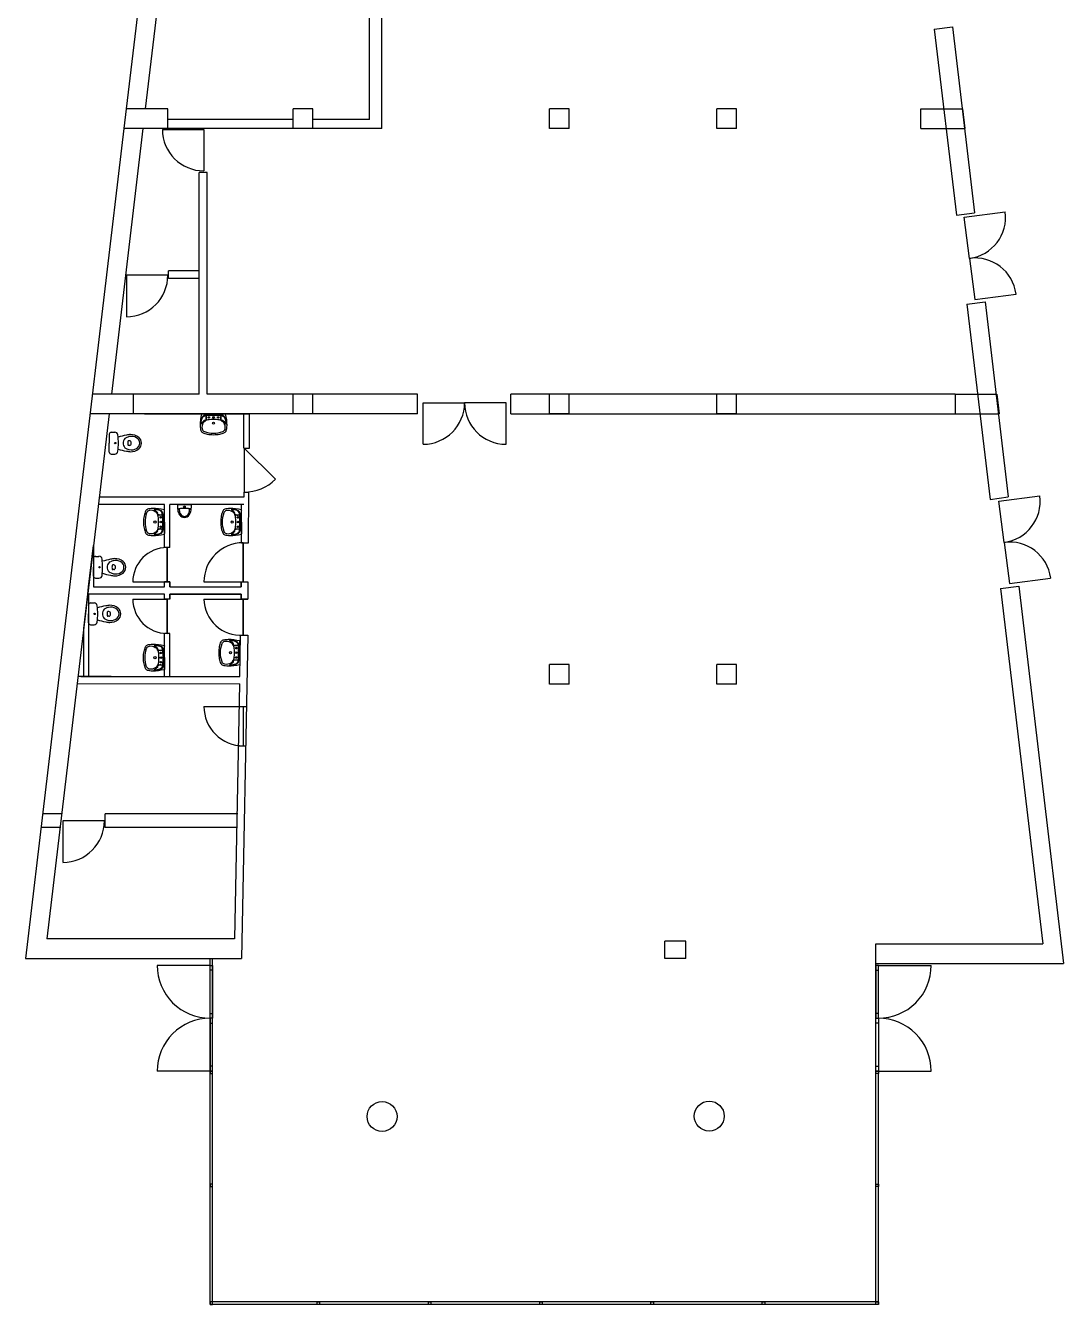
# Model space of a CAD drawing. Extents: x -621 to -519, y 192 to 248.
# Drawn here: x -563.32 to -542.23, y 192.47 to 218.46 of the extents above; entities that cross this region are included whole.
import ezdxf

# ---------------------------------------------------------------- set-up
doc = ezdxf.new("R2010")
doc.units = 0
doc.header["$MEASUREMENT"] = 0
doc.linetypes.add('RAYITAS', pattern=[0.375, 0.25, -0.125])
doc.layers.add('Ligação exterior', color=171, linetype='CONTINUOUS')
doc.layers.add('Planta', color=7, linetype='CONTINUOUS')

msp = doc.modelspace()

# ---------------------------------------------------------------- hatches: boundary and pattern name
at = {"layer": 'Ligação exterior', "linetype": 'Continuous', "lineweight": -3}
h = msp.add_hatch(dxfattribs=at)
h.set_pattern_fill('ANSI31', color=2)
h.set_pattern_definition([(45, (61.44607, 0), (-0.088388348, 0.088388348), [])])
edge = h.paths.add_edge_path()
edge.add_arc((-559.738, 200.764), 0.0139, 0, 360)
edge = h.paths.add_edge_path()
edge.add_arc((-559.786, 200.737), 0.0139, 0, 360)

# ---------------------------------------------------------------- linework, layer by layer
at = {"layer": 'Planta', "color": 7, "linetype": 'Continuous'}
for p, q in [((-556.081, 216.374), (-556.081, 236.689)), ((-560.255, 225.374), (-561.273, 216.774)), ((-559.871, 225.374), (-560.89, 216.774)), ((-556.331, 216.554), (-556.331, 225.374)), ((-544.854, 218.39), (-544.486, 218.438)), ((-544.854, 218.39), (-544.406, 214.608)), ((-544.486, 218.438), (-544.038, 214.656)), ((-561.273, 216.774), (-561.321, 216.374)), ((-560.431, 216.774), (-561.273, 216.774)), ((-560.431, 216.374), (-560.431, 216.774)), ((-557.881, 216.554), (-560.431, 216.554)), ((-557.881, 216.374), (-557.881, 216.774)), ((-557.481, 216.774), (-557.881, 216.774)), ((-557.481, 216.374), (-557.481, 216.774)), ((-556.331, 216.554), (-557.481, 216.554)), ((-552.676, 216.374), (-552.676, 216.774)), ((-552.276, 216.774), (-552.676, 216.774)), ((-552.276, 216.374), (-552.276, 216.774)), ((-549.276, 216.374), (-549.276, 216.774)), ((-548.876, 216.774), (-549.276, 216.774)), ((-548.876, 216.374), (-548.876, 216.774)), ((-545.131, 216.374), (-545.131, 216.774)), ((-545.131, 216.774), (-544.278, 216.774)), ((-544.279, 216.774), (-544.231, 216.374)), ((-544.278, 216.774), (-544.231, 216.374)), ((-561.321, 216.374), (-563.32, 199.499)), ((-560.937, 216.374), (-561.577, 210.974)), ((-560.431, 216.374), (-561.321, 216.374)), ((-560.54, 216.353), (-559.697, 216.353)), ((-557.881, 216.374), (-560.431, 216.374)), ((-559.697, 216.353), (-559.697, 215.511)), ((-557.481, 216.374), (-557.881, 216.374)), ((-556.081, 216.374), (-557.481, 216.374)), ((-552.276, 216.374), (-552.676, 216.374)), ((-548.876, 216.374), (-549.276, 216.374)), ((-545.131, 216.374), (-544.231, 216.374)), ((-559.791, 210.974), (-559.791, 215.479)), ((-559.631, 215.479), (-559.791, 215.479)), ((-559.631, 210.974), (-559.631, 215.479)), ((-544.406, 214.608), (-544.038, 214.656)), ((-544.247, 214.567), (-543.412, 214.676)), ((-544.137, 213.731), (-544.247, 214.567)), ((-544.137, 213.731), (-544.028, 212.896)), ((-559.791, 213.479), (-560.414, 213.479)), ((-560.414, 213.319), (-560.414, 213.479)), ((-560.429, 213.387), (-561.272, 213.387)), ((-561.272, 213.387), (-561.272, 212.545)), ((-559.791, 213.319), (-560.414, 213.319)), ((-544.028, 212.896), (-543.192, 213.005)), ((-544.191, 212.799), (-543.823, 212.847)), ((-544.191, 212.799), (-543.721, 208.832)), ((-543.823, 212.847), (-543.353, 208.881)), ((-561.131, 210.974), (-561.96, 210.974)), ((-561.131, 210.974), (-561.131, 210.574)), ((-559.791, 210.974), (-561.131, 210.974)), ((-555.358, 210.974), (-559.631, 210.974)), ((-557.881, 210.574), (-557.881, 210.974)), ((-557.481, 210.974), (-557.881, 210.974)), ((-557.481, 210.574), (-557.481, 210.974)), ((-555.358, 210.574), (-555.358, 210.974)), ((-544.431, 210.974), (-553.46, 210.974)), ((-553.46, 210.574), (-553.46, 210.974)), ((-552.676, 210.574), (-552.676, 210.974)), ((-552.276, 210.974), (-552.676, 210.974)), ((-552.276, 210.574), (-552.276, 210.974)), ((-548.876, 210.974), (-549.276, 210.974)), ((-549.276, 210.574), (-549.276, 210.974)), ((-548.876, 210.574), (-548.876, 210.974)), ((-544.431, 210.974), (-544.431, 210.574)), ((-544.431, 210.974), (-543.585, 210.974)), ((-543.585, 210.974), (-543.537, 210.574)), ((-561.624, 210.574), (-562.889, 199.899)), ((-561.131, 210.574), (-562.008, 210.574)), ((-559.631, 210.574), (-561.131, 210.574)), ((-555.358, 210.574), (-559.631, 210.574)), ((-558.888, 209.876), (-558.888, 210.573)), ((-558.773, 209.875), (-558.768, 210.573)), ((-557.481, 210.574), (-557.881, 210.574)), ((-555.242, 209.954), (-555.242, 210.796)), ((-555.242, 210.796), (-554.4, 210.796)), ((-553.557, 210.796), (-554.4, 210.796)), ((-553.557, 209.954), (-553.557, 210.796)), ((-553.46, 210.574), (-544.431, 210.574)), ((-552.276, 210.574), (-552.676, 210.574)), ((-548.876, 210.574), (-549.276, 210.574)), ((-544.431, 210.574), (-543.537, 210.574)), ((-558.888, 208.979), (-558.783, 208.979)), ((-558.888, 208.979), (-558.888, 208.879)), ((-543.721, 208.832), (-543.353, 208.881)), ((-543.545, 208.793), (-542.709, 208.903)), ((-543.435, 207.958), (-543.545, 208.793)), ((-558.932, 207.951), (-558.929, 208.729)), ((-543.435, 207.958), (-543.325, 207.123)), ((-543.325, 207.123), (-542.49, 207.232)), ((-543.507, 207.023), (-543.139, 207.071)), ((-543.507, 207.023), (-542.651, 199.8)), ((-543.139, 207.071), (-542.23, 199.4)), ((-552.276, 205.474), (-552.676, 205.474)), ((-552.676, 205.074), (-552.676, 205.474)), ((-552.276, 205.074), (-552.276, 205.474)), ((-548.876, 205.474), (-549.276, 205.474)), ((-549.276, 205.074), (-549.276, 205.474)), ((-548.876, 205.074), (-548.876, 205.474)), ((-552.276, 205.074), (-552.676, 205.074)), ((-548.876, 205.074), (-549.276, 205.074)), ((-558.981, 204.621), (-558.831, 204.622)), ((-558.997, 203.824), (-558.847, 203.824)), ((-562.588, 202.437), (-562.972, 202.437)), ((-561.719, 202.297), (-562.561, 202.297)), ((-562.561, 202.297), (-562.561, 201.455)), ((-559.008, 202.437), (-561.704, 202.437)), ((-561.704, 202.162), (-561.704, 202.437)), ((-562.621, 202.162), (-563.004, 202.162)), ((-559.014, 202.162), (-561.704, 202.162)), ((-559.076, 199.899), (-562.889, 199.899)), ((-546.04, 199.8), (-542.651, 199.8)), ((-546.04, 199.4), (-546.04, 199.8)), ((-563.32, 199.499), (-558.934, 199.499)), ((-546.04, 199.4), (-542.23, 199.4))]:
    msp.add_line(p, q, dxfattribs=at)
at = {"layer": 'Planta', "color": 7, "ltscale": 0.05}
for p, q in [((-560.906, 210.574), (-558.768, 210.573)), ((-558.888, 209.876), (-558.773, 209.875)), ((-558.888, 208.879), (-561.824, 208.879)), ((-558.787, 207.95), (-558.783, 208.979)), ((-560.497, 207.849), (-560.497, 208.729)), ((-560.388, 207.852), (-560.388, 208.729)), ((-560.237, 208.729), (-559.948, 208.729)), ((-560.131, 208.729), (-560.1, 208.729)), ((-562.039, 207.054), (-561.939, 207.892)), ((-561.939, 207.892), (-561.939, 207.054)), ((-560.388, 207.852), (-560.497, 207.852)), ((-560.443, 207.154), (-560.443, 207.852)), ((-560.443, 207.852), (-560.443, 207.154)), ((-558.932, 207.951), (-558.787, 207.95)), ((-558.9, 207.154), (-558.9, 207.951)), ((-558.9, 207.951), (-558.9, 207.154)), ((-562.057, 206.905), (-562.039, 207.054)), ((-561.939, 207.054), (-560.497, 207.054)), ((-561.14, 207.154), (-560.443, 207.154)), ((-560.497, 207.054), (-560.497, 207.154)), ((-560.388, 207.154), (-560.497, 207.154)), ((-560.497, 207.054), (-560.497, 207.154)), ((-560.497, 207.154), (-560.388, 207.154)), ((-560.388, 207.054), (-560.388, 207.154)), ((-560.388, 207.154), (-560.388, 207.054)), ((-560.388, 207.054), (-558.938, 207.054)), ((-560.388, 207.054), (-558.938, 207.054)), ((-559.696, 207.154), (-558.9, 207.154)), ((-558.938, 207.154), (-558.802, 207.154)), ((-558.938, 207.154), (-558.802, 207.154)), ((-558.938, 207.054), (-558.938, 207.154)), ((-558.938, 207.154), (-558.802, 207.154)), ((-558.802, 207.154), (-558.802, 206.804)), ((-558.802, 207.154), (-558.802, 206.804)), ((-562.139, 206.209), (-562.057, 206.905)), ((-562.039, 206.905), (-562.039, 205.23)), ((-560.497, 206.905), (-562.039, 206.905)), ((-562.039, 206.905), (-562.039, 205.23)), ((-561.14, 206.805), (-560.443, 206.805)), ((-560.497, 206.805), (-560.497, 206.905)), ((-560.497, 206.805), (-560.497, 206.905)), ((-560.388, 206.805), (-560.497, 206.805)), ((-560.388, 206.805), (-560.497, 206.805)), ((-560.443, 206.805), (-560.443, 206.107)), ((-560.443, 206.107), (-560.443, 206.805)), ((-560.388, 206.905), (-558.94, 206.905)), ((-560.388, 206.805), (-560.388, 206.905)), ((-558.94, 206.905), (-560.388, 206.905)), ((-560.388, 206.905), (-560.388, 206.805)), ((-559.696, 206.805), (-558.9, 206.805)), ((-558.94, 206.805), (-558.94, 206.905)), ((-558.94, 206.805), (-558.802, 206.804)), ((-558.802, 206.804), (-558.94, 206.805)), ((-558.9, 206.805), (-558.9, 206.072)), ((-558.9, 206.072), (-558.9, 206.805)), ((-562.139, 205.23), (-562.139, 206.209)), ((-560.497, 205.23), (-560.497, 206.107)), ((-560.388, 206.107), (-560.497, 206.107)), ((-560.388, 205.23), (-560.388, 206.107)), ((-558.969, 205.23), (-558.952, 206.073)), ((-558.952, 206.073), (-558.801, 206.073)), ((-558.801, 206.073), (-558.934, 199.499)), ((-561.584, 205.23), (-562.254, 205.229)), ((-562.196, 205.23), (-560.442, 205.23)), ((-562.039, 205.23), (-562.139, 205.23)), ((-562.139, 205.23), (-562.139, 205.23)), ((-561.584, 205.23), (-558.969, 205.23)), ((-558.972, 205.082), (-562.275, 205.079)), ((-558.972, 205.082), (-559.076, 199.899)), ((-559.572, 194.915), (-559.572, 199.499)), ((-559.522, 194.915), (-559.522, 199.499)), ((-546.04, 194.915), (-546.04, 199.4)), ((-559.571, 199.36), (-559.521, 199.36)), ((-559.571, 199.26), (-559.571, 199.36)), ((-559.571, 198.286), (-559.571, 199.36)), ((-559.571, 199.36), (-559.521, 199.36)), ((-559.521, 199.26), (-559.571, 199.26)), ((-559.521, 199.36), (-559.521, 199.26)), ((-559.521, 199.36), (-559.521, 198.286)), ((-545.99, 199.36), (-546.04, 199.36)), ((-546.04, 199.36), (-546.04, 199.26)), ((-546.04, 199.36), (-546.04, 198.286)), ((-545.99, 199.36), (-546.04, 199.36)), ((-546.04, 199.26), (-545.99, 199.26)), ((-545.99, 199.26), (-545.99, 199.36)), ((-545.99, 198.286), (-545.99, 199.36)), ((-559.571, 198.385), (-559.521, 198.385)), ((-559.571, 198.286), (-559.571, 198.385)), ((-559.521, 198.385), (-559.521, 198.286)), ((-545.99, 198.385), (-546.04, 198.385)), ((-546.04, 198.385), (-546.04, 198.286)), ((-545.99, 198.286), (-545.99, 198.385)), ((-559.521, 198.286), (-559.571, 198.286)), ((-559.571, 198.286), (-559.571, 198.186)), ((-559.521, 198.286), (-559.571, 198.286)), ((-559.571, 198.286), (-559.571, 197.212)), ((-559.521, 198.286), (-559.571, 198.286)), ((-559.521, 198.286), (-559.571, 198.286)), ((-559.571, 198.186), (-559.521, 198.186)), ((-559.521, 198.186), (-559.521, 198.286)), ((-559.521, 197.212), (-559.521, 198.286)), ((-546.04, 198.186), (-546.04, 198.286)), ((-546.04, 198.286), (-545.99, 198.286)), ((-546.04, 197.212), (-546.04, 198.286)), ((-546.04, 198.286), (-545.99, 198.286)), ((-546.04, 198.286), (-545.99, 198.286)), ((-546.04, 198.286), (-545.99, 198.286)), ((-545.99, 198.186), (-546.04, 198.186)), ((-545.99, 198.286), (-545.99, 198.186)), ((-545.99, 198.286), (-545.99, 197.212)), ((-559.521, 197.312), (-559.571, 197.312)), ((-559.571, 197.312), (-559.571, 197.212)), ((-559.521, 197.212), (-559.521, 197.312)), ((-546.04, 197.212), (-546.04, 197.312)), ((-546.04, 197.312), (-545.99, 197.312)), ((-545.99, 197.312), (-545.99, 197.212)), ((-559.522, 197.212), (-559.572, 197.212)), ((-559.572, 197.212), (-559.572, 197.162)), ((-559.572, 197.162), (-559.522, 197.162)), ((-559.571, 197.212), (-559.521, 197.212)), ((-559.571, 197.212), (-559.521, 197.212)), ((-559.522, 197.162), (-559.522, 197.212)), ((-546.04, 197.162), (-546.04, 197.212)), ((-546.04, 197.212), (-545.99, 197.212)), ((-545.99, 197.212), (-546.04, 197.212)), ((-545.99, 197.212), (-546.04, 197.212)), ((-545.99, 197.162), (-546.04, 197.162)), ((-545.99, 197.212), (-545.99, 197.162)), ((-545.99, 192.468), (-545.99, 197.162)), ((-559.572, 192.468), (-559.572, 194.915)), ((-559.522, 194.915), (-559.572, 194.915)), ((-559.572, 194.915), (-559.572, 194.865)), ((-559.572, 194.865), (-559.522, 194.865)), ((-559.522, 192.468), (-559.522, 194.915)), ((-559.522, 194.865), (-559.522, 194.915)), ((-546.04, 192.468), (-546.04, 194.915)), ((-546.04, 194.865), (-546.04, 194.915)), ((-546.04, 194.915), (-545.99, 194.915)), ((-545.99, 194.865), (-546.04, 194.865)), ((-545.99, 194.915), (-545.99, 194.865)), ((-545.99, 192.518), (-559.572, 192.518)), ((-559.522, 192.518), (-559.572, 192.518)), ((-559.572, 192.518), (-559.572, 192.468)), ((-545.99, 192.468), (-559.572, 192.468)), ((-559.572, 192.468), (-559.522, 192.468)), ((-559.522, 192.468), (-559.522, 192.518)), ((-557.394, 192.468), (-557.394, 192.518)), ((-557.394, 192.518), (-557.344, 192.518)), ((-557.344, 192.468), (-557.394, 192.468)), ((-557.344, 192.518), (-557.344, 192.468)), ((-555.133, 192.468), (-555.133, 192.518)), ((-555.133, 192.518), (-555.083, 192.518)), ((-555.083, 192.468), (-555.133, 192.468)), ((-555.083, 192.518), (-555.083, 192.468)), ((-552.872, 192.468), (-552.872, 192.518)), ((-552.872, 192.518), (-552.822, 192.518)), ((-552.822, 192.468), (-552.872, 192.468)), ((-552.822, 192.518), (-552.822, 192.468)), ((-550.611, 192.468), (-550.611, 192.518)), ((-550.611, 192.518), (-550.562, 192.518)), ((-550.562, 192.468), (-550.611, 192.468)), ((-550.562, 192.518), (-550.562, 192.468)), ((-548.35, 192.468), (-548.35, 192.518)), ((-548.35, 192.518), (-548.301, 192.518)), ((-548.301, 192.468), (-548.35, 192.468)), ((-548.301, 192.518), (-548.301, 192.468)), ((-546.04, 192.468), (-546.04, 192.518)), ((-546.04, 192.518), (-545.99, 192.518)), ((-545.99, 192.468), (-546.04, 192.468)), ((-545.99, 192.518), (-545.99, 192.468))]:
    msp.add_line(p, q, dxfattribs=at)
at = {"layer": 'Planta'}
for p, q in [((-559.5, 210.574), (-559.736, 210.574)), ((-559.5, 210.574), (-559.265, 210.574)), ((-561.619, 210.158), (-561.619, 209.976)), ((-561.579, 210.197), (-561.508, 210.197)), ((-561.619, 209.794), (-561.619, 209.976)), ((-561.207, 210.023), (-561.227, 210.023)), ((-561.207, 209.928), (-561.227, 209.928)), ((-561.579, 209.754), (-561.508, 209.754)), ((-560.497, 208.372), (-560.497, 208.608)), ((-560.497, 208.372), (-560.497, 208.608)), ((-558.929, 208.372), (-558.929, 208.608)), ((-560.497, 208.372), (-560.497, 208.136)), ((-560.497, 208.372), (-560.497, 208.136)), ((-558.929, 208.372), (-558.929, 208.136)), ((-561.939, 207.635), (-561.939, 207.453)), ((-561.939, 207.271), (-561.939, 207.453)), ((-561.9, 207.674), (-561.828, 207.674)), ((-561.528, 207.5), (-561.548, 207.5)), ((-561.9, 207.231), (-561.828, 207.231)), ((-561.528, 207.405), (-561.548, 207.405)), ((-562.039, 206.687), (-562.039, 206.505)), ((-561.999, 206.727), (-561.928, 206.727)), ((-562.039, 206.323), (-562.039, 206.505)), ((-561.627, 206.553), (-561.647, 206.553)), ((-561.627, 206.457), (-561.647, 206.457)), ((-561.999, 206.283), (-561.928, 206.283)), ((-558.963, 205.715), (-558.963, 205.951)), ((-560.497, 205.615), (-560.497, 205.851)), ((-558.963, 205.715), (-558.963, 205.479)), ((-560.497, 205.615), (-560.497, 205.38))]:
    msp.add_line(p, q, dxfattribs=at)
at = {"layer": 'Planta', "color": 7}
for p, q in [((-558.877, 209.876), (-558.877, 208.979)), ((-558.243, 209.241), (-558.877, 209.876)), ((-560.497, 208.729), (-561.842, 208.729)), ((-558.888, 208.729), (-560.388, 208.729)), ((-558.938, 207.154), (-558.938, 207.054)), ((-558.938, 207.154), (-558.938, 207.054)), ((-558.94, 206.905), (-558.94, 206.805)), ((-558.952, 206.073), (-558.802, 206.071)), ((-561.584, 205.23), (-562.254, 205.23)), ((-561.584, 205.23), (-562.254, 205.23)), ((-559.695, 204.621), (-558.897, 204.622)), ((-558.897, 204.622), (-558.897, 203.824)), ((-550.332, 199.499), (-550.331, 199.851)), ((-549.902, 199.85), (-550.331, 199.851)), ((-549.903, 199.5), (-549.902, 199.85)), ((-549.903, 199.5), (-550.332, 199.499))]:
    msp.add_line(p, q, dxfattribs=at)
at = {"layer": 'Planta', "color": 7, "ltscale": 0.5}
for p, q in [((-559.571, 199.36), (-560.645, 199.36)), ((-545.99, 199.36), (-544.916, 199.36)), ((-559.571, 197.212), (-560.645, 197.212)), ((-545.99, 197.212), (-544.916, 197.212))]:
    msp.add_line(p, q, dxfattribs=at)
at = {"layer": 'Planta', "linetype": 'RAYITAS'}
for centre in [(-559.595, 210.498), (-559.406, 210.498), (-560.573, 208.467), (-560.573, 208.467), (-559.005, 208.467), (-560.573, 208.277), (-560.573, 208.277), (-559.005, 208.277), (-560.573, 205.71), (-559.038, 205.81), (-559.038, 205.62), (-560.573, 205.521)]:
    msp.add_circle(centre, 0.0142, dxfattribs=at)
at = {"layer": 'Planta'}
for centre, radius in [((-559.5, 210.38), 0.0218), ((-559.5, 210.498), 0.0166), ((-561.497, 209.976), 0.0135), ((-561.497, 209.976), 0.0135), ((-560.691, 208.372), 0.0218), ((-560.691, 208.372), 0.0218), ((-560.573, 208.372), 0.0166), ((-560.573, 208.372), 0.0166), ((-559.123, 208.372), 0.0218), ((-559.005, 208.372), 0.0166), ((-561.818, 207.453), 0.0135), ((-561.818, 207.453), 0.0135), ((-561.917, 206.505), 0.0135), ((-561.917, 206.505), 0.0135), ((-560.691, 205.615), 0.0218), ((-560.573, 205.615), 0.0166), ((-559.157, 205.715), 0.0218), ((-559.038, 205.715), 0.0166)]:
    msp.add_circle(centre, radius, dxfattribs=at)
at = {"layer": 'Planta', "color": 7, "ltscale": 0.05}
msp.add_circle((-560.092, 208.679), 0.0174, dxfattribs=at)
at = {"layer": 'Planta', "color": 7}
for centre in [(-556.076, 196.287), (-549.427, 196.296)]:
    msp.add_circle(centre, 0.304, dxfattribs=at)
at = {"layer": 'Planta', "color": 7, "linetype": 'Continuous'}
for centre, start, end in [((-559.697, 216.353), 179.9999, 269.9997), ((-544.247, 214.567), 277.4743, 7.4741), ((-544.028, 212.896), 7.4746, 97.4743), ((-561.272, 213.387), 270.0002, 0), ((-555.242, 210.796), 269.9999, 359.9997), ((-553.557, 210.796), 180.0002, 269.9999), ((-543.545, 208.793), 277.4743, 7.4741), ((-543.325, 207.123), 7.4746, 97.4743), ((-562.561, 202.297), 270.0002, 0)]:
    msp.add_arc(centre, 0.843, start, end, dxfattribs=at)
at = {"layer": 'Planta'}
for centre, radius, start, end in [((-561.579, 210.158), 0.0399, 90, 180), ((-561.508, 210.134), 0.0638, 6.7931, 90), ((-562.834, 209.976), 1.4, 0, 6.7931), ((-560.772, 207.696), 2.493, 101.5744, 105.544), ((-561.224, 209.983), 0.115, 117.4027, 173.7581), ((-561.162, 209.864), 0.249, 101.6195, 117.4027), ((-561.144, 209.554), 0.598, 94.3794, 102.2907), ((-561.169, 209.897), 0.215, 60.8839, 101.6195), ((-561.18, 209.891), 0.259, 51.2869, 92.3028), ((-561.125, 209.976), 0.125, 0, 60.8839), ((-561.125, 209.976), 0.16, 0, 47.5638), ((-561.579, 209.794), 0.0399, 180, 270), ((-561.508, 209.818), 0.0638, 270, 353.2069), ((-562.834, 209.976), 1.4, 353.2069, 0), ((-560.772, 212.255), 2.493, 254.456, 258.4256), ((-561.16, 209.976), 0.179, 173.7581, 180), ((-561.16, 209.976), 0.179, 180, 186.2419), ((-561.224, 209.969), 0.115, 186.2419, 242.5973), ((-561.162, 210.088), 0.249, 242.5973, 258.3805), ((-561.144, 210.398), 0.598, 257.7093, 265.6206), ((-560.945, 209.976), 0.299, 173.3508, 180), ((-560.945, 209.976), 0.299, 180, 186.6492), ((-561.227, 210.008), 0.015, 90, 173.3508), ((-561.227, 209.943), 0.015, 186.6492, 270), ((-561.169, 210.054), 0.215, 258.3805, 299.1161), ((-561.207, 209.993), 0.0299, 36.8699, 90), ((-561.207, 209.958), 0.0299, 270, 323.1301), ((-561.18, 210.06), 0.259, 267.6972, 308.7131), ((-561.231, 209.976), 0.0598, 0, 36.8699), ((-561.231, 209.976), 0.0598, 323.1301, 0), ((-561.125, 209.976), 0.125, 299.1161, 0), ((-561.125, 209.976), 0.16, 312.4362, 0), ((-561.9, 207.635), 0.0399, 90, 180), ((-561.828, 207.611), 0.0638, 6.7931, 90), ((-563.155, 207.453), 1.4, 0, 6.7931), ((-563.155, 207.453), 1.4, 353.2069, 0), ((-561.092, 205.173), 2.493, 101.5744, 105.544), ((-561.481, 207.453), 0.179, 173.7581, 180), ((-561.481, 207.453), 0.179, 180, 186.2419), ((-561.545, 207.46), 0.115, 117.4027, 173.7581), ((-561.483, 207.341), 0.249, 101.6195, 117.4027), ((-561.465, 207.031), 0.598, 94.3794, 102.2907), ((-561.265, 207.453), 0.299, 173.3508, 180), ((-561.265, 207.453), 0.299, 180, 186.6492), ((-561.548, 207.485), 0.015, 90, 173.3508), ((-561.49, 207.374), 0.215, 60.8839, 101.6195), ((-561.528, 207.471), 0.0299, 36.8699, 90), ((-561.5, 207.368), 0.259, 51.2869, 92.3028), ((-561.552, 207.453), 0.0598, 0, 36.8699), ((-561.552, 207.453), 0.0598, 323.1301, 0), ((-561.446, 207.453), 0.125, 0, 60.8839), ((-561.446, 207.453), 0.125, 299.1161, 0), ((-561.446, 207.453), 0.16, 0, 47.5638), ((-561.446, 207.453), 0.16, 312.4362, 0), ((-561.9, 207.271), 0.0399, 180, 270), ((-561.828, 207.295), 0.0638, 270, 353.2069), ((-561.092, 209.732), 2.493, 254.456, 258.4256), ((-561.545, 207.446), 0.115, 186.2419, 242.5973), ((-561.483, 207.565), 0.249, 242.5973, 258.3805), ((-561.465, 207.875), 0.598, 257.7093, 265.6206), ((-561.548, 207.42), 0.015, 186.6492, 270), ((-561.49, 207.531), 0.215, 258.3805, 299.1161), ((-561.528, 207.435), 0.0299, 270, 323.1301), ((-561.5, 207.537), 0.259, 267.6972, 308.7131), ((-561.999, 206.687), 0.0399, 90, 180), ((-561.928, 206.663), 0.0638, 6.7931, 90), ((-563.254, 206.505), 1.4, 0, 6.7931), ((-561.192, 204.226), 2.493, 101.5744, 105.544), ((-561.565, 206.083), 0.598, 94.3794, 102.2907), ((-561.6, 206.421), 0.259, 51.2869, 92.3028), ((-563.254, 206.505), 1.4, 353.2069, 0), ((-561.58, 206.505), 0.179, 173.7581, 180), ((-561.58, 206.505), 0.179, 180, 186.2419), ((-561.644, 206.512), 0.115, 117.4027, 173.7581), ((-561.644, 206.498), 0.115, 186.2419, 242.5973), ((-561.583, 206.393), 0.249, 101.6195, 117.4027), ((-561.365, 206.505), 0.299, 173.3508, 180), ((-561.365, 206.505), 0.299, 180, 186.6492), ((-561.647, 206.538), 0.015, 90, 173.3508), ((-561.647, 206.472), 0.015, 186.6492, 270), ((-561.589, 206.426), 0.215, 60.8839, 101.6195), ((-561.627, 206.523), 0.0299, 36.8699, 90), ((-561.627, 206.487), 0.0299, 270, 323.1301), ((-561.651, 206.505), 0.0598, 0, 36.8699), ((-561.651, 206.505), 0.0598, 323.1301, 0), ((-561.546, 206.505), 0.125, 0, 60.8839), ((-561.546, 206.505), 0.125, 299.1161, 0), ((-561.546, 206.505), 0.16, 0, 47.5638), ((-561.546, 206.505), 0.16, 312.4362, 0), ((-561.999, 206.323), 0.0399, 180, 270), ((-561.928, 206.347), 0.0638, 270, 353.2069), ((-561.192, 208.784), 2.493, 254.456, 258.4256), ((-561.583, 206.617), 0.249, 242.5973, 258.3805), ((-561.565, 206.927), 0.598, 257.7093, 265.6206), ((-561.589, 206.584), 0.215, 258.3805, 299.1161), ((-561.6, 206.59), 0.259, 267.6972, 308.7131)]:
    msp.add_arc(centre, radius, start, end, dxfattribs=at)
at = {"layer": 'Planta', "color": 7}
for centre, radius, start, end in [((-558.877, 209.876), 0.897, 270, 315), ((-558.899, 204.62), 0.796, 179.8809, 270.1191)]:
    msp.add_arc(centre, radius, start, end, dxfattribs=at)
at = {"layer": 'Planta', "color": 7, "ltscale": 0.05}
for centre, radius, start, end in [((-558.842, 208.782), 1.396, 182.1803, 186.902), ((-560.01, 208.641), 0.219, 186.902, 214.3731), ((-560.197, 208.619), 0.0249, 96.1787, 179.6284), ((-560.092, 207.652), 0.997, 90, 96.1787), ((-560.172, 208.621), 0.0249, 94.7005, 178.5474), ((-560.037, 208.618), 0.16, 178.5474, 216.6603), ((-560.092, 208.585), 0.12, 214.3731, 270), ((-560.141, 208.625), 0.0499, 162.6845, 170.4634), ((-560.092, 208.575), 0.0897, 215.476, 270), ((-560.092, 207.652), 0.997, 83.8213, 90), ((-560.092, 208.575), 0.0897, 270, 324.524), ((-560.092, 208.585), 0.12, 270, 325.6269), ((-560.147, 208.618), 0.16, 323.3397, 1.4526), ((-560.012, 208.621), 0.0249, 1.4526, 85.2995), ((-560.043, 208.625), 0.0499, 9.5366, 17.3155), ((-560.174, 208.641), 0.219, 325.6269, 353.098), ((-559.987, 208.619), 0.0249, 0.3716, 83.8213), ((-561.342, 208.782), 1.396, 353.098, 357.8197), ((-560.443, 207.154), 0.698, 90, 180), ((-558.9, 207.154), 0.796, 90, 180), ((-560.443, 206.805), 0.698, 180, 270), ((-558.952, 206.815), 0.744, 180.7474, 274.0428)]:
    msp.add_arc(centre, radius, start, end, dxfattribs=at)
at = {"layer": 'Planta', "color": 7, "ltscale": 0.5}
for centre, start, end in [((-559.572, 199.36), 179.9989, 270.0231), ((-545.99, 199.36), 269.9769, 0.0011), ((-559.572, 197.212), 89.9769, 180.0011), ((-545.99, 197.212), 359.9989, 90.0231)]:
    msp.add_arc(centre, 1.074, start, end, dxfattribs=at)
at = {"layer": 'Planta'}
for centre, major_axis, ratio, start_param, end_param in [((-558.904, 210.343), (0, 0.878), 0.991171, 1.314522, 1.58086), ((-559.736, 210.563), (0, 0.0105), 0.991171, 0, 1.314522), ((-559.265, 210.563), (0, 0.0105), 0.991171, -1.314522, 0), ((-560.097, 210.343), (0, 0.878), 0.991171, 4.702325, 4.968663), ((-559.079, 210.374), (0, 0.703), 0.991171, 1.626483, 1.714447), ((-559.338, 210.316), (0, 0.439), 0.991171, 1.158681, 1.460257), ((-559.339, 210.316), (0, 0.43), 0.991171, 1.174735, 1.433222), ((-559.754, 210.374), (0, 0.00703), 0.991171, 1.433222, 4.210127), ((-559.608, 210.293), (0, 0.161), 0.991171, 0.488094, 1.068067), ((-559.637, 210.298), (0, 0.133), 0.991171, 0.20352, 0.995013), ((-559.581, 210.298), (0, 0.158), 0.991171, 0.959706, 1.77358), ((-559.658, 210.456), (0, 0.0874), 0.991171, 0.100699, 1.158681), ((-559.66, 210.451), (0, 0.079), 0.991171, 0.277758, 1.174735), ((-559.595, 210.308), (0, 0.141), 0.991171, 0.554363, 0.959706), ((-559.679, 210.427), (0, 0.00878), 0.991171, -0.915444, 0.488094), ((-559.638, 210.375), (0, 0.158), 0.991171, 0.128663, 0.277758), ((-559.664, 210.439), (0, 0.0105), 0.991171, 2.226149, 4.280464), ((-559.5, 208.883), (0, 1.669), 0.991171, 0, 0.100699), ((-559.657, 210.521), (0, 0.0105), 0.991171, -1.304975, 0.128663), ((-559.661, 210.522), (0, 0.0105), 0.991171, -1.455804, -0.307044), ((-559.773, 210.489), (0, 0.127), 0.991171, 4.280254, 4.97821), ((-559.657, 210.436), (0.000961, 0.000961), 1, 1.892005, 4.137874), ((-559.773, 210.489), (0, 0.132), 0.991171, 4.280254, 4.97821), ((-559.595, 210.308), (0, 0.141), 0.991171, 0.147672, 0.436028), ((-559.5, 208.883), (0, 1.656), 0.991171, 0, 0.093227), ((-559.5, 209.665), (0, 0.79), 0.991171, 0, 0.147672), ((-559.5, 208.883), (0, 1.669), 0.991171, -0.100699, 0), ((-559.5, 208.883), (0, 1.656), 0.991171, -0.093227, 0), ((-559.5, 209.665), (0, 0.79), 0.991171, -0.147672, 0), ((-559.406, 210.308), (0, 0.141), 0.991171, -0.436028, -0.147672), ((-559.228, 210.489), (0, 0.132), 0.991171, 1.304975, 2.002931), ((-559.228, 210.489), (0, 0.127), 0.991171, 1.304975, 2.002931), ((-559.344, 210.521), (0, 0.0105), 0.991171, -0.128663, 1.304975), ((-559.339, 210.522), (0, 0.0105), 0.991171, 0.307044, 1.455804), ((-559.337, 210.439), (0, 0.0105), 0.991171, 2.002721, 4.057036), ((-559.344, 210.436), (-0.000961, 0.000961), 1, 2.145311, 4.39118), ((-559.363, 210.375), (0, 0.158), 0.991171, -0.277758, -0.128663), ((-559.364, 210.298), (0, 0.133), 0.991171, -0.995013, -0.20352), ((-559.343, 210.456), (0, 0.0874), 0.991171, -1.158681, -0.100699), ((-559.406, 210.308), (0, 0.141), 0.991171, -0.959706, -0.554363), ((-559.322, 210.427), (0, 0.00878), 0.991171, -0.488094, 0.915444), ((-559.341, 210.451), (0, 0.079), 0.991171, -1.174735, -0.277758), ((-559.392, 210.293), (0, 0.161), 0.991171, -1.068067, -0.488094), ((-559.42, 210.298), (0, 0.158), 0.991171, 4.509606, 5.323479), ((-559.662, 210.316), (0, 0.43), 0.991171, -1.433222, -1.174735), ((-559.662, 210.316), (0, 0.439), 0.991171, -1.460257, -1.158681), ((-559.247, 210.374), (0, 0.00703), 0.991171, 2.073058, 4.849963), ((-559.921, 210.374), (0, 0.703), 0.991171, 4.568738, 4.656703), ((-559.578, 210.294), (0, 0.193), 0.991171, 1.68092, 1.900262), ((-559.686, 210.26), (0, 0.079), 0.991171, 1.938746, 2.662646), ((-559.662, 210.281), (0, 0.0746), 0.991171, 1.77358, 2.80697), ((-559.522, 210.676), (0, 0.527), 0.991171, 2.746985, 2.93858), ((-559.5, 210.749), (0, 0.571), 0.991171, 2.80697, 3.141593), ((-559.5, 210.806), (0, 0.659), 0.991171, 2.946619, 3.141593), ((-559.5, 210.749), (0, 0.571), 0.991171, 3.141593, 3.476216), ((-559.5, 210.806), (0, 0.659), 0.991171, 3.141593, 3.336566), ((-559.479, 210.676), (0, 0.527), 0.991171, 3.344606, 3.5362), ((-559.339, 210.281), (0, 0.0746), 0.991171, 3.476216, 4.509606), ((-559.314, 210.26), (0, 0.079), 0.991171, 3.620539, 4.344439), ((-559.423, 210.294), (0, 0.193), 0.991171, 4.382923, 4.602265), ((-560.265, 208.372), (-0.659, 0), 0.991171, -0.194973, 0), ((-560.265, 208.372), (-0.659, 0), 0.991171, -0.194973, 0), ((-560.395, 208.393), (0.527, 0), 0.991171, 2.746985, 2.93858), ((-560.395, 208.393), (0.527, 0), 0.991171, 2.746985, 2.93858), ((-560.322, 208.372), (-0.571, 0), 0.991171, -0.334623, 0), ((-560.322, 208.372), (-0.571, 0), 0.991171, -0.334623, 0), ((-560.811, 208.558), (0.079, 0), 0.991171, 1.938746, 2.662646), ((-560.811, 208.558), (0.079, 0), 0.991171, 1.938746, 2.662646), ((-560.79, 208.534), (-0.0746, 0), 0.991171, -1.368013, -0.334623), ((-560.79, 208.534), (-0.0746, 0), 0.991171, -1.368013, -0.334623), ((-560.777, 208.45), (-0.193, 0), 0.991171, -1.460672, -1.24133), ((-560.777, 208.45), (-0.193, 0), 0.991171, -1.460672, -1.24133), ((-560.774, 208.453), (0.158, 0), 0.991171, 0.959706, 1.77358), ((-560.774, 208.453), (0.158, 0), 0.991171, 0.959706, 1.77358), ((-560.698, 207.951), (-0.703, 0), 0.991171, -1.51511, -1.427145), ((-560.698, 207.951), (-0.703, 0), 0.991171, -1.51511, -1.427145), ((-560.728, 207.776), (-0.878, 0), 0.991171, 4.456115, 4.722453), ((-560.728, 207.776), (-0.878, 0), 0.991171, 4.456115, 4.722453), ((-560.756, 208.21), (0.439, 0), 0.991171, 1.158681, 1.460257), ((-560.756, 208.21), (0.439, 0), 0.991171, 1.158681, 1.460257), ((-560.698, 208.626), (0.00703, 0), 0.991171, 1.433222, 4.210127), ((-560.698, 208.626), (0.00703, 0), 0.991171, 1.433222, 4.210127), ((-560.778, 208.48), (-0.161, 0), 0.991171, 3.629687, 4.20966), ((-560.774, 208.509), (0.133, 0), 0.991171, 0.20352, 0.995013), ((-560.778, 208.48), (-0.161, 0), 0.991171, 3.629687, 4.20966), ((-560.774, 208.509), (0.133, 0), 0.991171, 0.20352, 0.995013), ((-560.756, 208.21), (0.43, 0), 0.991171, 1.174735, 1.433222), ((-560.756, 208.21), (0.43, 0), 0.991171, 1.174735, 1.433222), ((-560.764, 208.467), (0.141, 0), 0.991171, 0.554363, 0.959706), ((-560.764, 208.467), (0.141, 0), 0.991171, 0.554363, 0.959706), ((-560.632, 208.535), (0.0105, 0), 0.991171, 2.226149, 4.280464), ((-560.632, 208.535), (0.0105, 0), 0.991171, 2.226149, 4.280464), ((-560.644, 208.551), (0.00878, 0), 0.991171, -0.915444, 0.488094), ((-560.644, 208.551), (0.00878, 0), 0.991171, -0.915444, 0.488094), ((-560.636, 208.529), (0.000961, 0.000961), 1, 0.321209, 2.567077), ((-560.636, 208.529), (0.000961, 0.000961), 1, 0.321209, 2.567077), ((-560.582, 208.645), (-0.132, 0), 0.991171, 1.138661, 1.836617), ((-560.582, 208.645), (-0.132, 0), 0.991171, 1.138661, 1.836617), ((-560.764, 208.467), (-0.141, 0), 0.991171, 3.289265, 3.577621), ((-560.764, 208.467), (-0.141, 0), 0.991171, 3.289265, 3.577621), ((-560.582, 208.645), (-0.127, 0), 0.991171, 1.138661, 1.836617), ((-560.582, 208.645), (-0.127, 0), 0.991171, 1.138661, 1.836617), ((-561.406, 208.372), (-0.79, 0), 0.991171, 3.141593, 3.289265), ((-561.406, 208.372), (-0.79, 0), 0.991171, 3.141593, 3.289265), ((-560.62, 208.531), (-0.079, 0), 0.991171, 3.419351, 4.316328), ((-560.62, 208.531), (-0.079, 0), 0.991171, 3.419351, 4.316328), ((-560.615, 208.53), (-0.0874, 0), 0.991171, 3.242292, 4.300273), ((-560.615, 208.53), (-0.0874, 0), 0.991171, 3.242292, 4.300273), ((-560.549, 208.533), (0.0105, 0), 0.991171, -1.455804, -0.307044), ((-560.549, 208.533), (0.0105, 0), 0.991171, -1.455804, -0.307044), ((-560.55, 208.529), (-0.0105, 0), 0.991171, 1.836617, 3.270256), ((-560.55, 208.529), (-0.0105, 0), 0.991171, 1.836617, 3.270256), ((-560.696, 208.51), (0.158, 0), 0.991171, 0.128663, 0.277758), ((-560.696, 208.51), (0.158, 0), 0.991171, 0.128663, 0.277758), ((-562.188, 208.372), (-1.656, 0), 0.991171, 3.141593, 3.234819), ((-562.188, 208.372), (-1.656, 0), 0.991171, 3.141593, 3.234819), ((-562.188, 208.372), (1.669, 0), 0.991171, 0, 0.100699), ((-562.188, 208.372), (1.669, 0), 0.991171, 0, 0.100699), ((-560.508, 208.608), (-0.0105, 0), 0.991171, 3.141593, 4.456115), ((-560.508, 208.608), (-0.0105, 0), 0.991171, 3.141593, 4.456115), ((-558.696, 208.372), (-0.659, 0), 0.991171, -0.194973, 0), ((-558.826, 208.393), (0.527, 0), 0.991171, 2.746985, 2.93858), ((-558.753, 208.372), (-0.571, 0), 0.991171, -0.334623, 0), ((-559.242, 208.558), (0.079, 0), 0.991171, 1.938746, 2.662646), ((-559.222, 208.533), (-0.0746, 0), 0.991171, -1.368013, -0.334623), ((-559.208, 208.45), (-0.193, 0), 0.991171, -1.460672, -1.24133), ((-559.205, 208.452), (0.158, 0), 0.991171, 0.959706, 1.77358), ((-559.129, 207.951), (-0.703, 0), 0.991171, -1.51511, -1.427145), ((-559.159, 207.776), (-0.878, 0), 0.991171, 4.456115, 4.722453), ((-559.187, 208.21), (0.439, 0), 0.991171, 1.158681, 1.460257), ((-559.129, 208.626), (0.00703, 0), 0.991171, 1.433222, 4.210127), ((-559.21, 208.48), (-0.161, 0), 0.991171, 3.629687, 4.20966), ((-559.205, 208.509), (0.133, 0), 0.991171, 0.20352, 0.995013), ((-559.187, 208.21), (0.43, 0), 0.991171, 1.174735, 1.433222), ((-559.195, 208.467), (0.141, 0), 0.991171, 0.554363, 0.959706), ((-559.064, 208.535), (0.0105, 0), 0.991171, 2.226149, 4.280464), ((-559.076, 208.55), (0.00878, 0), 0.991171, -0.915444, 0.488094), ((-559.067, 208.529), (0.000961, 0.000961), 1, 0.321209, 2.567077), ((-559.013, 208.644), (-0.132, 0), 0.991171, 1.138661, 1.836617), ((-559.195, 208.467), (-0.141, 0), 0.991171, 3.289265, 3.577621), ((-559.013, 208.644), (-0.127, 0), 0.991171, 1.138661, 1.836617), ((-559.838, 208.372), (-0.79, 0), 0.991171, 3.141593, 3.289265), ((-559.052, 208.531), (-0.079, 0), 0.991171, 3.419351, 4.316328), ((-559.046, 208.529), (-0.0874, 0), 0.991171, 3.242292, 4.300273), ((-558.981, 208.533), (0.0105, 0), 0.991171, -1.455804, -0.307044), ((-558.981, 208.528), (-0.0105, 0), 0.991171, 1.836617, 3.270256), ((-559.128, 208.51), (0.158, 0), 0.991171, 0.128663, 0.277758), ((-560.619, 208.372), (-1.656, 0), 0.991171, 3.141593, 3.234819), ((-560.619, 208.372), (1.669, 0), 0.991171, 0, 0.100699), ((-558.939, 208.608), (-0.0105, 0), 0.991171, 3.141593, 4.456115), ((-560.265, 208.372), (0.659, 0), 0.991171, 3.141593, 3.336566), ((-560.265, 208.372), (0.659, 0), 0.991171, 3.141593, 3.336566), ((-560.395, 208.351), (-0.527, 0), 0.991171, 0.203013, 0.394608), ((-560.395, 208.351), (-0.527, 0), 0.991171, 0.203013, 0.394608), ((-560.322, 208.372), (0.571, 0), 0.991171, 3.141593, 3.476216), ((-560.322, 208.372), (0.571, 0), 0.991171, 3.141593, 3.476216), ((-560.582, 208.1), (0.132, 0), 0.991171, 1.304975, 2.002931), ((-560.582, 208.1), (0.132, 0), 0.991171, 1.304975, 2.002931), ((-560.764, 208.277), (0.141, 0), 0.991171, -0.436028, -0.147672), ((-560.764, 208.277), (0.141, 0), 0.991171, -0.436028, -0.147672), ((-560.582, 208.1), (0.127, 0), 0.991171, 1.304975, 2.002931), ((-560.582, 208.1), (0.127, 0), 0.991171, 1.304975, 2.002931), ((-561.406, 208.372), (0.79, 0), 0.991171, -0.147672, 0), ((-561.406, 208.372), (0.79, 0), 0.991171, -0.147672, 0), ((-560.549, 208.211), (-0.0105, 0), 0.991171, 3.448637, 4.597396), ((-560.549, 208.211), (-0.0105, 0), 0.991171, 3.448637, 4.597396), ((-560.55, 208.216), (0.0105, 0), 0.991171, -0.128663, 1.304975), ((-560.55, 208.216), (0.0105, 0), 0.991171, -0.128663, 1.304975), ((-562.188, 208.372), (1.656, 0), 0.991171, -0.093227, 0), ((-562.188, 208.372), (1.656, 0), 0.991171, -0.093227, 0), ((-562.188, 208.372), (-1.669, 0), 0.991171, 3.040894, 3.141593), ((-562.188, 208.372), (-1.669, 0), 0.991171, 3.040894, 3.141593), ((-558.696, 208.372), (0.659, 0), 0.991171, 3.141593, 3.336566), ((-558.826, 208.351), (-0.527, 0), 0.991171, 0.203013, 0.394608), ((-558.753, 208.372), (0.571, 0), 0.991171, 3.141593, 3.476216), ((-559.195, 208.277), (0.141, 0), 0.991171, -0.436028, -0.147672), ((-559.013, 208.099), (0.132, 0), 0.991171, 1.304975, 2.002931), ((-559.013, 208.099), (0.127, 0), 0.991171, 1.304975, 2.002931), ((-559.838, 208.372), (0.79, 0), 0.991171, -0.147672, 0), ((-558.981, 208.211), (-0.0105, 0), 0.991171, 3.448637, 4.597396), ((-558.981, 208.215), (0.0105, 0), 0.991171, -0.128663, 1.304975), ((-560.619, 208.372), (1.656, 0), 0.991171, -0.093227, 0), ((-560.619, 208.372), (-1.669, 0), 0.991171, 3.040894, 3.141593), ((-560.811, 208.186), (-0.079, 0), 0.991171, 0.478947, 1.202847), ((-560.811, 208.186), (-0.079, 0), 0.991171, 0.478947, 1.202847), ((-560.79, 208.211), (0.0746, 0), 0.991171, 3.476216, 4.509606), ((-560.79, 208.211), (0.0746, 0), 0.991171, 3.476216, 4.509606), ((-560.777, 208.294), (0.193, 0), 0.991171, 4.382923, 4.602265), ((-560.777, 208.294), (0.193, 0), 0.991171, 4.382923, 4.602265), ((-560.774, 208.292), (-0.158, 0), 0.991171, 1.368013, 2.181887), ((-560.774, 208.292), (-0.158, 0), 0.991171, 1.368013, 2.181887), ((-560.698, 208.793), (0.703, 0), 0.991171, 4.568738, 4.656703), ((-560.698, 208.793), (0.703, 0), 0.991171, 4.568738, 4.656703), ((-560.728, 208.968), (0.878, 0), 0.991171, 4.702325, 4.968663), ((-560.728, 208.968), (0.878, 0), 0.991171, 4.702325, 4.968663), ((-560.756, 208.534), (-0.439, 0), 0.991171, 1.681336, 1.982912), ((-560.756, 208.534), (-0.439, 0), 0.991171, 1.681336, 1.982912), ((-560.698, 208.118), (-0.00703, 0), 0.991171, -1.068534, 1.708371), ((-560.698, 208.118), (-0.00703, 0), 0.991171, -1.068534, 1.708371), ((-560.774, 208.235), (-0.133, 0), 0.991171, 2.14658, 2.938073), ((-560.774, 208.235), (-0.133, 0), 0.991171, 2.14658, 2.938073), ((-560.778, 208.264), (0.161, 0), 0.991171, -1.068067, -0.488094), ((-560.778, 208.264), (0.161, 0), 0.991171, -1.068067, -0.488094), ((-560.756, 208.534), (-0.43, 0), 0.991171, 1.708371, 1.966858), ((-560.756, 208.534), (-0.43, 0), 0.991171, 1.708371, 1.966858), ((-560.764, 208.277), (-0.141, 0), 0.991171, 2.181887, 2.587229), ((-560.764, 208.277), (-0.141, 0), 0.991171, 2.181887, 2.587229), ((-560.632, 208.209), (-0.0105, 0), 0.991171, -1.138872, 0.915444), ((-560.632, 208.209), (-0.0105, 0), 0.991171, -1.138872, 0.915444), ((-560.644, 208.194), (-0.00878, 0), 0.991171, 2.653498, 4.057036), ((-560.644, 208.194), (-0.00878, 0), 0.991171, 2.653498, 4.057036), ((-560.636, 208.215), (-0.000961, 0.000961), 1, 0.574515, 2.820384), ((-560.636, 208.215), (-0.000961, 0.000961), 1, 0.574515, 2.820384), ((-560.62, 208.213), (0.079, 0), 0.991171, -1.174735, -0.277758), ((-560.62, 208.213), (0.079, 0), 0.991171, -1.174735, -0.277758), ((-560.615, 208.215), (0.0874, 0), 0.991171, -1.158681, -0.100699), ((-560.615, 208.215), (0.0874, 0), 0.991171, -1.158681, -0.100699), ((-560.696, 208.234), (-0.158, 0), 0.991171, 2.863834, 3.01293), ((-560.696, 208.234), (-0.158, 0), 0.991171, 2.863834, 3.01293), ((-560.508, 208.136), (0.0105, 0), 0.991171, -1.314522, 0), ((-560.508, 208.136), (0.0105, 0), 0.991171, -1.314522, 0), ((-559.242, 208.186), (-0.079, 0), 0.991171, 0.478947, 1.202847), ((-559.222, 208.21), (0.0746, 0), 0.991171, 3.476216, 4.509606), ((-559.208, 208.294), (0.193, 0), 0.991171, 4.382923, 4.602265), ((-559.205, 208.291), (-0.158, 0), 0.991171, 1.368013, 2.181887), ((-559.129, 208.793), (0.703, 0), 0.991171, 4.568738, 4.656703), ((-559.159, 208.968), (0.878, 0), 0.991171, 4.702325, 4.968663), ((-559.187, 208.534), (-0.439, 0), 0.991171, 1.681336, 1.982912), ((-559.129, 208.118), (-0.00703, 0), 0.991171, -1.068534, 1.708371), ((-559.205, 208.235), (-0.133, 0), 0.991171, 2.14658, 2.938073), ((-559.21, 208.264), (0.161, 0), 0.991171, -1.068067, -0.488094), ((-559.187, 208.534), (-0.43, 0), 0.991171, 1.708371, 1.966858), ((-559.195, 208.277), (-0.141, 0), 0.991171, 2.181887, 2.587229), ((-559.064, 208.209), (-0.0105, 0), 0.991171, -1.138872, 0.915444), ((-559.076, 208.193), (-0.00878, 0), 0.991171, 2.653498, 4.057036), ((-559.067, 208.215), (-0.000961, 0.000961), 1, 0.574515, 2.820384), ((-559.052, 208.213), (0.079, 0), 0.991171, -1.174735, -0.277758), ((-559.046, 208.214), (0.0874, 0), 0.991171, -1.158681, -0.100699), ((-559.128, 208.234), (-0.158, 0), 0.991171, 2.863834, 3.01293), ((-558.939, 208.136), (0.0105, 0), 0.991171, -1.314522, 0)]:
    msp.add_ellipse(centre, major_axis=major_axis, ratio=ratio, start_param=start_param, end_param=end_param, dxfattribs=at)
at = {"layer": 'Planta', "extrusion": (0, 0, -1)}
for centre, major_axis, ratio, start_param, end_param in [((-560.777, 205.693), (-0.193, 0), 0.991171, 1.24133, 1.460672), ((-560.698, 205.194), (-0.703, 0), 0.991171, 1.427145, 1.51511), ((-560.728, 205.019), (-0.878, 0), 0.991171, 1.560732, 1.82707), ((-560.756, 205.453), (0.439, 0), 0.991171, -1.460257, -1.158681), ((-558.86, 205.736), (0.527, 0), 0.991171, 3.344606, 3.5362), ((-558.787, 205.715), (-0.571, 0), 0.991171, 0, 0.334623), ((-559.276, 205.901), (0.079, 0), 0.991171, 3.620539, 4.344439), ((-559.256, 205.877), (-0.0746, 0), 0.991171, 0.334623, 1.368013), ((-559.242, 205.793), (-0.193, 0), 0.991171, 1.24133, 1.460672), ((-559.239, 205.796), (0.158, 0), 0.991171, 4.509606, 5.323479), ((-559.163, 205.294), (-0.703, 0), 0.991171, 1.427145, 1.51511), ((-559.193, 205.119), (-0.878, 0), 0.991171, 1.560732, 1.82707), ((-559.221, 205.553), (0.439, 0), 0.991171, -1.460257, -1.158681), ((-559.163, 205.969), (0.00703, 0), 0.991171, 2.073058, 4.849963), ((-559.239, 205.852), (0.133, 0), 0.991171, -0.995013, -0.20352), ((-559.244, 205.823), (-0.161, 0), 0.991171, 2.073526, 2.653498), ((-559.221, 205.553), (0.43, 0), 0.991171, -1.433222, -1.174735), ((-559.229, 205.81), (0.141, 0), 0.991171, -0.959706, -0.554363), ((-559.098, 205.878), (0.0105, 0), 0.991171, 2.002721, 4.057036), ((-559.109, 205.894), (0.00878, 0), 0.991171, -0.488094, 0.915444), ((-559.085, 205.874), (-0.079, 0), 0.991171, 1.966858, 2.863834), ((-559.08, 205.873), (-0.0874, 0), 0.991171, 1.982912, 3.040894), ((-559.161, 205.853), (0.158, 0), 0.991171, -0.277758, -0.128663), ((-560.653, 205.715), (1.669, 0), 0.991171, -0.100699, 0), ((-558.973, 205.951), (-0.0105, 0), 0.991171, 1.82707, 3.141593), ((-560.265, 205.615), (-0.659, 0), 0.991171, 0, 0.194973), ((-560.395, 205.636), (0.527, 0), 0.991171, 3.344606, 3.5362), ((-560.322, 205.615), (-0.571, 0), 0.991171, 0, 0.334623), ((-560.811, 205.801), (0.079, 0), 0.991171, 3.620539, 4.344439), ((-560.79, 205.777), (-0.0746, 0), 0.991171, 0.334623, 1.368013), ((-560.774, 205.696), (0.158, 0), 0.991171, 4.509606, 5.323479), ((-560.698, 205.869), (0.00703, 0), 0.991171, 2.073058, 4.849963), ((-560.774, 205.752), (0.133, 0), 0.991171, -0.995013, -0.20352), ((-560.778, 205.723), (-0.161, 0), 0.991171, 2.073526, 2.653498), ((-560.756, 205.454), (0.43, 0), 0.991171, -1.433222, -1.174735), ((-560.764, 205.71), (0.141, 0), 0.991171, -0.959706, -0.554363), ((-560.632, 205.779), (0.0105, 0), 0.991171, 2.002721, 4.057036), ((-560.644, 205.794), (0.00878, 0), 0.991171, -0.488094, 0.915444), ((-560.636, 205.772), (0.000961, 0.000961), 1, 3.716108, 5.961976), ((-560.582, 205.888), (-0.132, 0), 0.991171, 4.446568, 5.144524), ((-560.764, 205.71), (-0.141, 0), 0.991171, 2.705564, 2.993921), ((-560.582, 205.888), (-0.127, 0), 0.991171, 4.446568, 5.144524), ((-561.406, 205.615), (-0.79, 0), 0.991171, 2.993921, 3.141593), ((-560.62, 205.775), (-0.079, 0), 0.991171, 1.966858, 2.863834), ((-560.615, 205.773), (-0.0874, 0), 0.991171, 1.982912, 3.040894), ((-560.549, 205.776), (0.0105, 0), 0.991171, 0.307044, 1.455804), ((-560.55, 205.772), (-0.0105, 0), 0.991171, 3.01293, 4.446568), ((-560.696, 205.753), (0.158, 0), 0.991171, -0.277758, -0.128663), ((-562.188, 205.615), (-1.656, 0), 0.991171, 3.048366, 3.141593), ((-562.188, 205.615), (1.669, 0), 0.991171, -0.100699, 0), ((-560.508, 205.851), (-0.0105, 0), 0.991171, 1.82707, 3.141593), ((-558.73, 205.715), (-0.659, 0), 0.991171, 0, 0.194973), ((-558.73, 205.715), (0.659, 0), 0.991171, 2.946619, 3.141593), ((-558.787, 205.715), (0.571, 0), 0.991171, 2.80697, 3.141593), ((-559.101, 205.872), (0.000961, 0.000961), 1, 3.716108, 5.961976), ((-559.047, 205.987), (-0.132, 0), 0.991171, 4.446568, 5.144524), ((-559.229, 205.81), (-0.141, 0), 0.991171, 2.705564, 2.993921), ((-559.047, 205.987), (-0.127, 0), 0.991171, 4.446568, 5.144524), ((-559.872, 205.715), (-0.79, 0), 0.991171, 2.993921, 3.141593), ((-559.872, 205.715), (0.79, 0), 0.991171, 0, 0.147672), ((-559.015, 205.876), (0.0105, 0), 0.991171, 0.307044, 1.455804), ((-559.015, 205.872), (-0.0105, 0), 0.991171, 3.01293, 4.446568), ((-560.653, 205.715), (-1.656, 0), 0.991171, 3.048366, 3.141593), ((-560.653, 205.715), (1.656, 0), 0.991171, 0, 0.093227), ((-560.653, 205.715), (-1.669, 0), 0.991171, 3.141593, 3.242292), ((-560.265, 205.615), (0.659, 0), 0.991171, 2.946619, 3.141593), ((-560.395, 205.594), (-0.527, 0), 0.991171, -0.394608, -0.203013), ((-560.322, 205.615), (0.571, 0), 0.991171, 2.80697, 3.141593), ((-560.811, 205.429), (-0.079, 0), 0.991171, -1.202847, -0.478947), ((-560.79, 205.454), (0.0746, 0), 0.991171, 1.77358, 2.80697), ((-560.774, 205.535), (-0.158, 0), 0.991171, 4.101299, 4.915172), ((-560.728, 206.212), (0.878, 0), 0.991171, 1.314522, 1.58086), ((-560.756, 205.777), (-0.439, 0), 0.991171, 4.300273, 4.601849), ((-560.698, 205.362), (-0.00703, 0), 0.991171, 4.574815, 7.35172), ((-560.774, 205.479), (-0.133, 0), 0.991171, 3.345112, 4.136605), ((-560.778, 205.507), (0.161, 0), 0.991171, 0.488094, 1.068067), ((-560.756, 205.777), (-0.43, 0), 0.991171, 4.316328, 4.574815), ((-560.764, 205.521), (-0.141, 0), 0.991171, 3.695956, 4.101299), ((-560.632, 205.452), (-0.0105, 0), 0.991171, -0.915444, 1.138872), ((-560.644, 205.437), (-0.00878, 0), 0.991171, 2.226149, 3.629687), ((-560.582, 205.343), (0.132, 0), 0.991171, 4.280254, 4.97821), ((-560.636, 205.459), (-0.000961, 0.000961), 1, 3.462802, 5.70867), ((-560.764, 205.521), (0.141, 0), 0.991171, 0.147672, 0.436028), ((-560.582, 205.343), (0.127, 0), 0.991171, 4.280254, 4.97821), ((-561.406, 205.615), (0.79, 0), 0.991171, 0, 0.147672), ((-560.62, 205.456), (0.079, 0), 0.991171, 0.277758, 1.174735), ((-560.615, 205.458), (0.0874, 0), 0.991171, 0.100699, 1.158681), ((-560.549, 205.454), (-0.0105, 0), 0.991171, 1.685789, 2.834548), ((-560.55, 205.459), (0.0105, 0), 0.991171, -1.304975, 0.128663), ((-560.696, 205.478), (-0.158, 0), 0.991171, 3.270256, 3.419351), ((-562.188, 205.615), (1.656, 0), 0.991171, 0, 0.093227), ((-562.188, 205.615), (-1.669, 0), 0.991171, 3.141593, 3.242292), ((-560.508, 205.38), (0.0105, 0), 0.991171, 0, 1.314522), ((-558.86, 205.694), (-0.527, 0), 0.991171, -0.394608, -0.203013), ((-559.276, 205.529), (-0.079, 0), 0.991171, -1.202847, -0.478947), ((-559.256, 205.553), (0.0746, 0), 0.991171, 1.77358, 2.80697), ((-559.242, 205.637), (0.193, 0), 0.991171, 1.68092, 1.900262), ((-559.239, 205.634), (-0.158, 0), 0.991171, 4.101299, 4.915172), ((-559.163, 206.136), (0.703, 0), 0.991171, 1.626483, 1.714447), ((-559.193, 206.311), (0.878, 0), 0.991171, 1.314522, 1.58086), ((-559.221, 205.877), (-0.439, 0), 0.991171, 4.300273, 4.601849), ((-559.163, 205.461), (-0.00703, 0), 0.991171, 4.574815, 7.35172), ((-559.239, 205.578), (-0.133, 0), 0.991171, 3.345112, 4.136605), ((-559.244, 205.607), (0.161, 0), 0.991171, 0.488094, 1.068067), ((-559.221, 205.877), (-0.43, 0), 0.991171, 4.316328, 4.574815), ((-559.229, 205.62), (-0.141, 0), 0.991171, 3.695956, 4.101299), ((-559.098, 205.552), (-0.0105, 0), 0.991171, -0.915444, 1.138872), ((-559.109, 205.536), (-0.00878, 0), 0.991171, 2.226149, 3.629687), ((-559.047, 205.443), (0.132, 0), 0.991171, 4.280254, 4.97821), ((-559.101, 205.558), (-0.000961, 0.000961), 1, 3.462802, 5.70867), ((-559.229, 205.62), (0.141, 0), 0.991171, 0.147672, 0.436028), ((-559.047, 205.443), (0.127, 0), 0.991171, 4.280254, 4.97821), ((-559.085, 205.556), (0.079, 0), 0.991171, 0.277758, 1.174735), ((-559.08, 205.557), (0.0874, 0), 0.991171, 0.100699, 1.158681), ((-559.015, 205.554), (-0.0105, 0), 0.991171, 1.685789, 2.834548), ((-559.015, 205.558), (0.0105, 0), 0.991171, -1.304975, 0.128663), ((-559.161, 205.577), (-0.158, 0), 0.991171, 3.270256, 3.419351), ((-558.973, 205.479), (0.0105, 0), 0.991171, 0, 1.314522), ((-560.777, 205.538), (0.193, 0), 0.991171, 1.68092, 1.900262), ((-560.698, 206.036), (0.703, 0), 0.991171, 1.626483, 1.714447)]:
    msp.add_ellipse(centre, major_axis=major_axis, ratio=ratio, start_param=start_param, end_param=end_param, dxfattribs=at)

doc.saveas('drawing.dxf')
